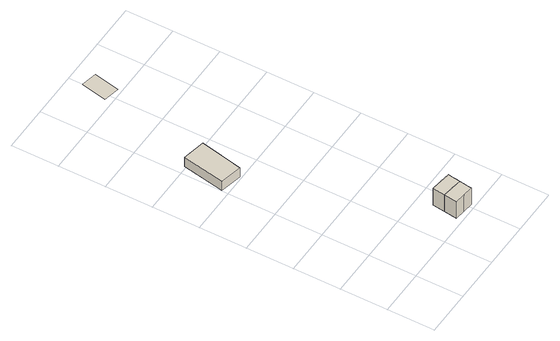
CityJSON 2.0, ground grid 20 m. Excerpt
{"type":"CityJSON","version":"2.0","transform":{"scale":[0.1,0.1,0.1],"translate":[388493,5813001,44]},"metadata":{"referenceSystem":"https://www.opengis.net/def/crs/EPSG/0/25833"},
"CityObjects":{
"building1":{"type":"Building","attributes":{"Gemeindeschluessel":"11000007","BezugspunktDach":"2200","function":"31001_2100","measuredHeight":6.2,"storeysAboveGround":1},"address":[{"country":"Germany","locality":"Berlin","thoroughfareNumber":"36","thoroughfareName":"Röblingstraße"}],"geometry":[{"type":"Solid","lod":"1","boundaries":[[[[0,1,2,3]],[[4,5,6,7]],[[4,7,3,2]],[[5,4,2,1]],[[6,5,1,0]],[[7,6,0,3]]]]}]},
"building2":{"type":"Building","attributes":{"Gemeindeschluessel":"11000007","BezugspunktDach":"2200","function":"31001_1010","measuredHeight":10.57,"storeysAboveGround":2},"address":[{"country":"Germany","locality":"Berlin","thoroughfareNumber":"49","thoroughfareName":"Röblingstraße"}],"geometry":[{"type":"Solid","lod":"1","boundaries":[[[[8,9,10,11,12,13,14,15]],[[16,17,18,19,20,21,22,23]],[[16,23,15,14]],[[17,16,14,13]],[[18,17,13,12]],[[19,18,12,11]],[[20,19,11,10]],[[21,20,10,9]],[[22,21,9,8]],[[23,22,8,15]]]]}]},
"building3":{"type":"Building","attributes":{"Gemeindeschluessel":"11000007","BezugspunktDach":"2200","function":"31001_1010","measuredHeight":10.65,"storeysAboveGround":2},"address":[{"country":"Germany","locality":"Berlin","thoroughfareNumber":"47","thoroughfareName":"Röblingstraße"}],"geometry":[{"type":"Solid","lod":"1","boundaries":[[[[13,12,24,25,26,27,28,14]],[[29,30,31,32,33,34,35,36]],[[29,36,14,28]],[[30,29,28,27]],[[31,30,27,26]],[[32,31,26,25]],[[33,32,25,24]],[[34,33,24,12]],[[35,34,12,13]],[[36,35,13,14]]]]}]},
"building4":{"type":"Building","attributes":{"Gemeindeschluessel":"11000007","BezugspunktDach":"2200","function":"31001_2520","measuredHeight":0.038,"storeysAboveGround":1},"address":[{"country":"Germany","locality":"Berlin","thoroughfareNumber":"49","thoroughfareName":"Prellerweg"}],"geometry":[{"type":"MultiSurface","lod":"1","boundaries":[[[37,38,39,40]]]}]}
},
"vertices":[
[97,809,55],[135,990,55],[38,1009,55],[4,829,55],[38,1009,8],[135,990,8],[97,809,8],[4,829,8],
[352,10,116],[396,6,116],[398,24,116],[401,42,116],[403,60,116],[359,66,116],[315,72,116],[307,15,116],[315,72,31],[359,66,31],[403,60,31],[401,42,31],[398,24,31],[396,6,31],[352,10,31],[307,15,31],
[406,77,116],[408,95,116],[411,112,116],[366,119,116],[322,125,116],[322,125,30],[366,119,30],[411,112,30],[408,95,30],[406,77,30],[403,60,30],[359,66,30],[315,72,30],
[244,1417,11],[266,1526,11],[197,1539,11],[175,1430,11]
]}
